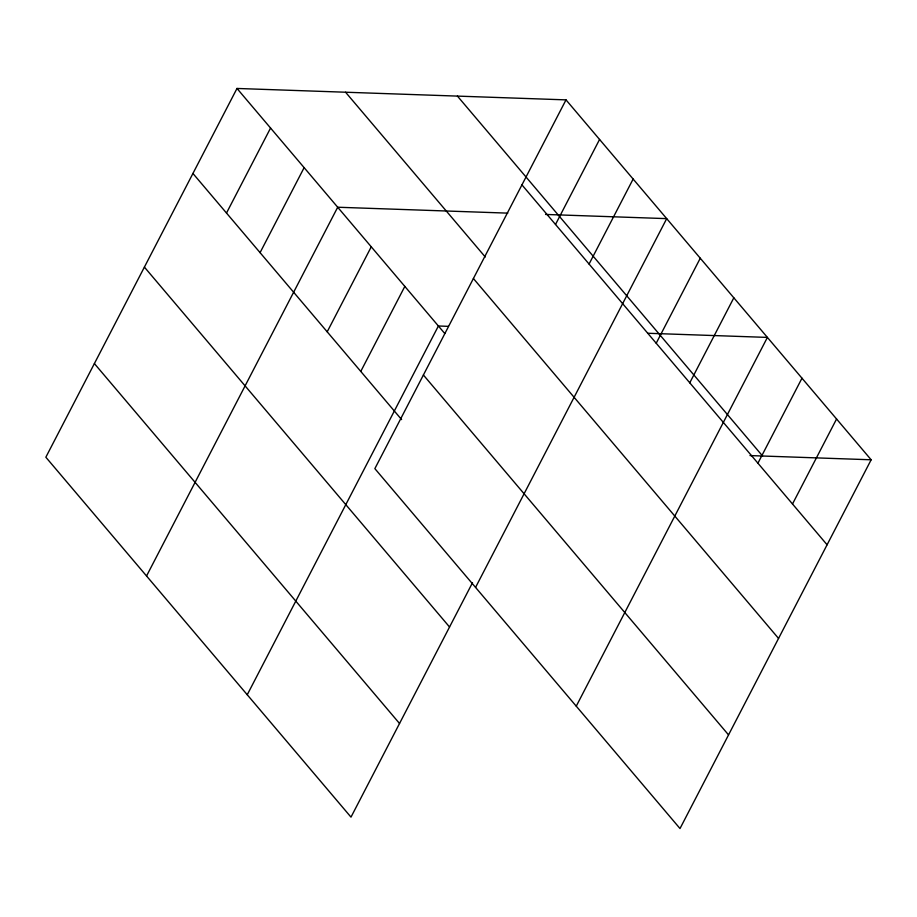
<?xml version="1.0" encoding="UTF-8"?>
<svg xmlns="http://www.w3.org/2000/svg" width="917" height="917" viewBox="0 0 917 917"><rect width="100%" height="100%" fill="white"/><g stroke="black" fill="none" stroke-linecap="round" stroke-linejoin="round"><path stroke-width="1.38" d="M566.007 99.873L374.858 468.633L680.001 828.544L871.15 459.784L566.007 99.873L236.999 88.456L45.85 457.216L350.993 817.127L472.507 582.719M226.499 213.053L270.561 128.048M260.073 252.645L304.135 167.639M146.548 575.991L337.697 207.231L507.789 213.134M327.197 331.816L371.259 246.822M360.771 371.408L404.833 286.402M247.246 694.765L438.395 325.993L448.39 326.349M555.507 224.47L599.569 139.464M589.069 264.062L633.131 179.056M475.556 587.407L666.705 218.636L545.546 214.44M656.205 343.233L700.267 258.227M689.767 382.825L733.829 297.819M576.254 706.17L767.403 337.41L647.643 333.261M757.923 463.2L801.985 378.194M792.506 503.995L836.568 418.989M749.991 455.577L871.15 459.784M457.434 96.102L762.577 456.013M521.945 184.879L827.088 544.778M345.571 92.227L485.276 257.001M473.401 278.516L778.544 638.427M236.999 88.456L444.768 333.513M423.39 374.996L728.545 734.895M192.937 173.462L401.612 419.585M144.393 267.099L449.548 627.01M94.394 363.579L399.537 723.49"/></g></svg>
